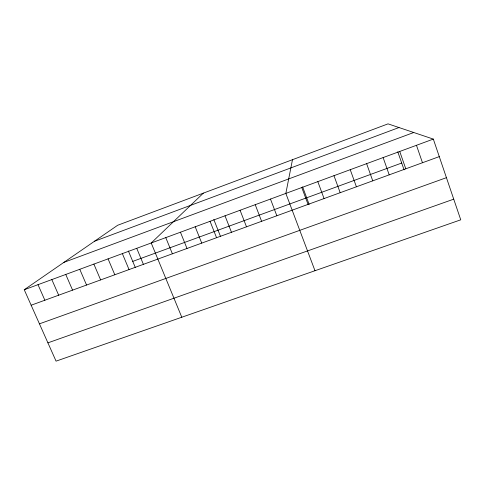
<?xml version="1.0" encoding="UTF-8"?>
<svg xmlns="http://www.w3.org/2000/svg" width="485" height="485" viewBox="0 0 485 485"><rect width="100%" height="100%" fill="white"/><g stroke="black" fill="none" stroke-linecap="round" stroke-linejoin="round"><path stroke-width="0.73" d="M292.479 159.698L285.841 193.406L314.989 270.721M203.373 193.121L151.211 242.985L181.79 317.238M24.25 289.739L117.655 225.27L388.042 123.857L433.323 139.092L460.75 219.82L56.06 361.143L24.25 289.739L433.323 139.092M94.551 241.215L398.985 127.537M63.911 262.361L413.753 132.508M132.744 261.385L401.701 163.039M31.149 305.223L439.277 156.619M39.443 323.841L446.43 177.674M47.912 342.853L453.73 199.165M38 284.677L44.869 300.227M51.834 279.584L58.679 295.201M65.76 274.455L72.574 290.139M79.77 269.29L86.56 285.047M93.878 264.101L100.631 279.924M108.07 258.875L114.799 274.765M122.359 253.613L129.052 269.575M128.416 251.018L135.363 267.647M136.734 248.314L143.402 264.349M165.779 237.62L172.381 253.8M180.438 232.218L187.01 248.472M195.2 226.786L201.736 243.112M210.06 221.312L216.559 237.711M213.83 219.553L220.578 236.625M225.01 215.807L231.478 232.279M240.069 210.26L246.501 226.81M255.225 204.682L261.621 221.305M270.478 199.062L276.844 215.764M301.773 187.537L308.06 204.397M302.598 186.858L309.133 204.385M317.814 181.632L324.065 198.571M333.971 175.679L340.179 192.703M350.237 169.689L356.408 186.792M366.624 163.657L372.747 180.844M383.12 157.577L389.206 174.849M397.785 151.793L404.072 169.829M399.737 151.459L405.781 168.816M416.469 145.3L422.471 162.736"/></g></svg>
